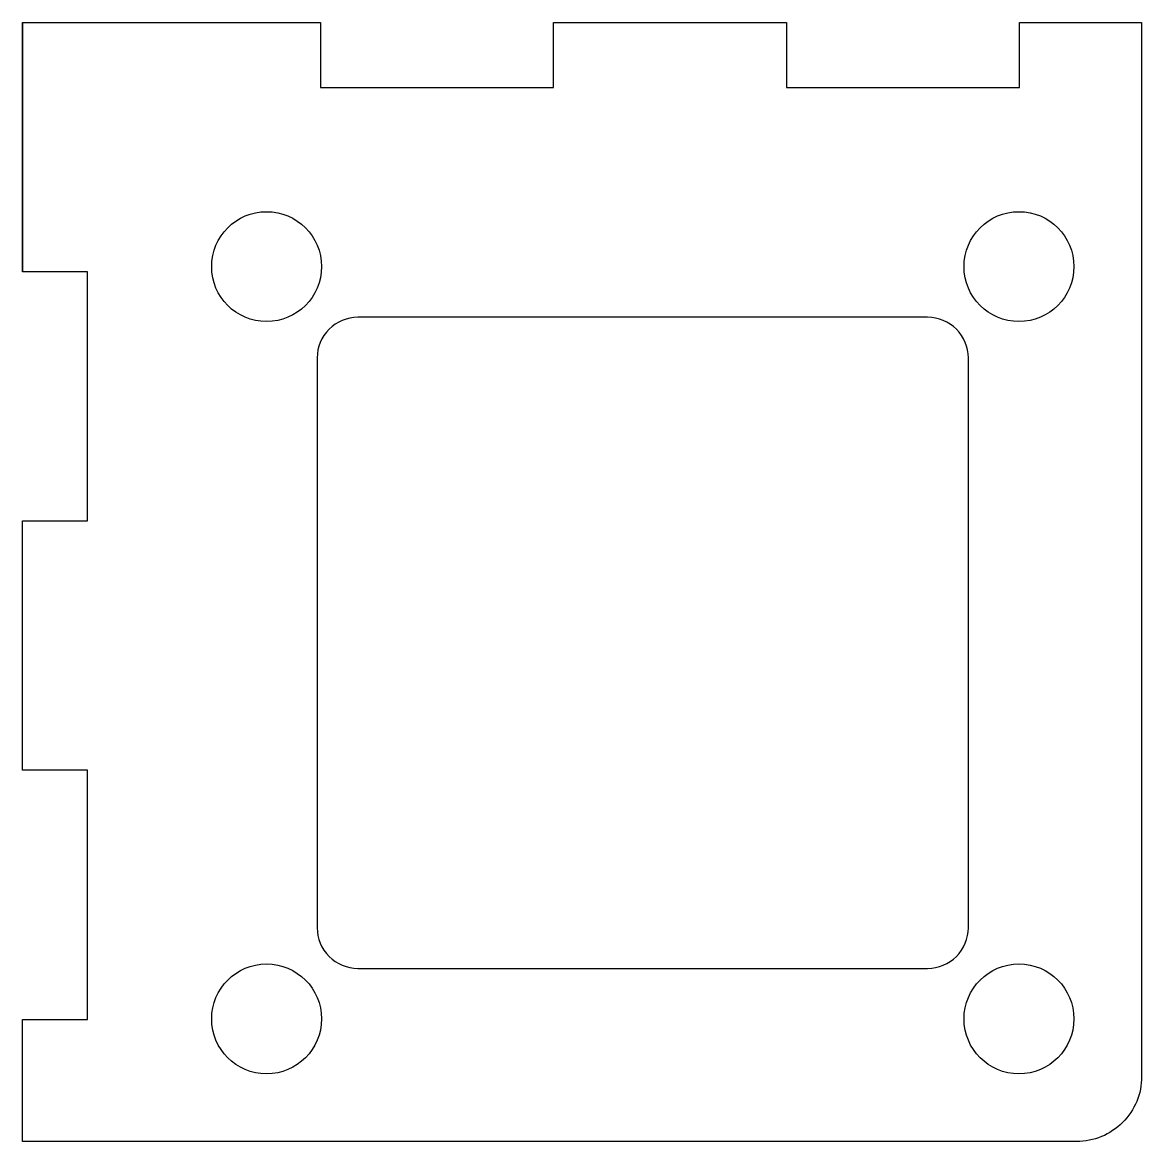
# Model space of a CAD drawing. Header units: millimetres. Extents: x -352 to -215, y -19 to 119.
import ezdxf

# ---------------------------------------------------------------- set-up
doc = ezdxf.new("R2010")
doc.units = ezdxf.units.MM
doc.layers.get('0').update_dxf_attribs({"linetype": 'CONTINUOUS'})

msp = doc.modelspace()

# ---------------------------------------------------------------- linework, layer by layer
for p, q in [((-352.17, 118.74), (-352.17, 88.11)), ((-352.17, 88.11), (-352.17, 118.74))]:
    msp.add_line(p, q)
for points in [[(-352.17, -3.76), (-344.17, -3.76), (-344.17, 26.86), (-352.17, 26.86), (-352.17, 57.49), (-344.17, 57.49), (-344.17, 88.11), (-352.17, 88.11), (-352.17, 118.74), (-344.17, 118.74), (-315.55, 118.74), (-315.55, 110.74), (-286.92, 110.74), (-286.92, 118.74), (-258.3, 118.75), (-258.3, 110.75), (-229.67, 110.74), (-229.67, 118.74), (-214.67, 118.74), (-214.67, -10.76, -0.414214), (-222.67, -18.76), (-352.17, -18.76)], [(-235.96, 7.52), (-235.96, 77.52, 0.414214), (-240.96, 82.52), (-310.96, 82.52, 0.414214), (-315.96, 77.52), (-315.96, 7.52, 0.414214), (-310.96, 2.52), (-240.96, 2.52, 0.414214)]]:
    msp.add_lwpolyline(points, format="xyb", close=True)
for centre in [(-322.17, 88.74), (-229.74, 88.74), (-322.17, -3.69), (-229.74, -3.69)]:
    msp.add_circle(centre, 6.75)

doc.saveas('drawing.dxf')
